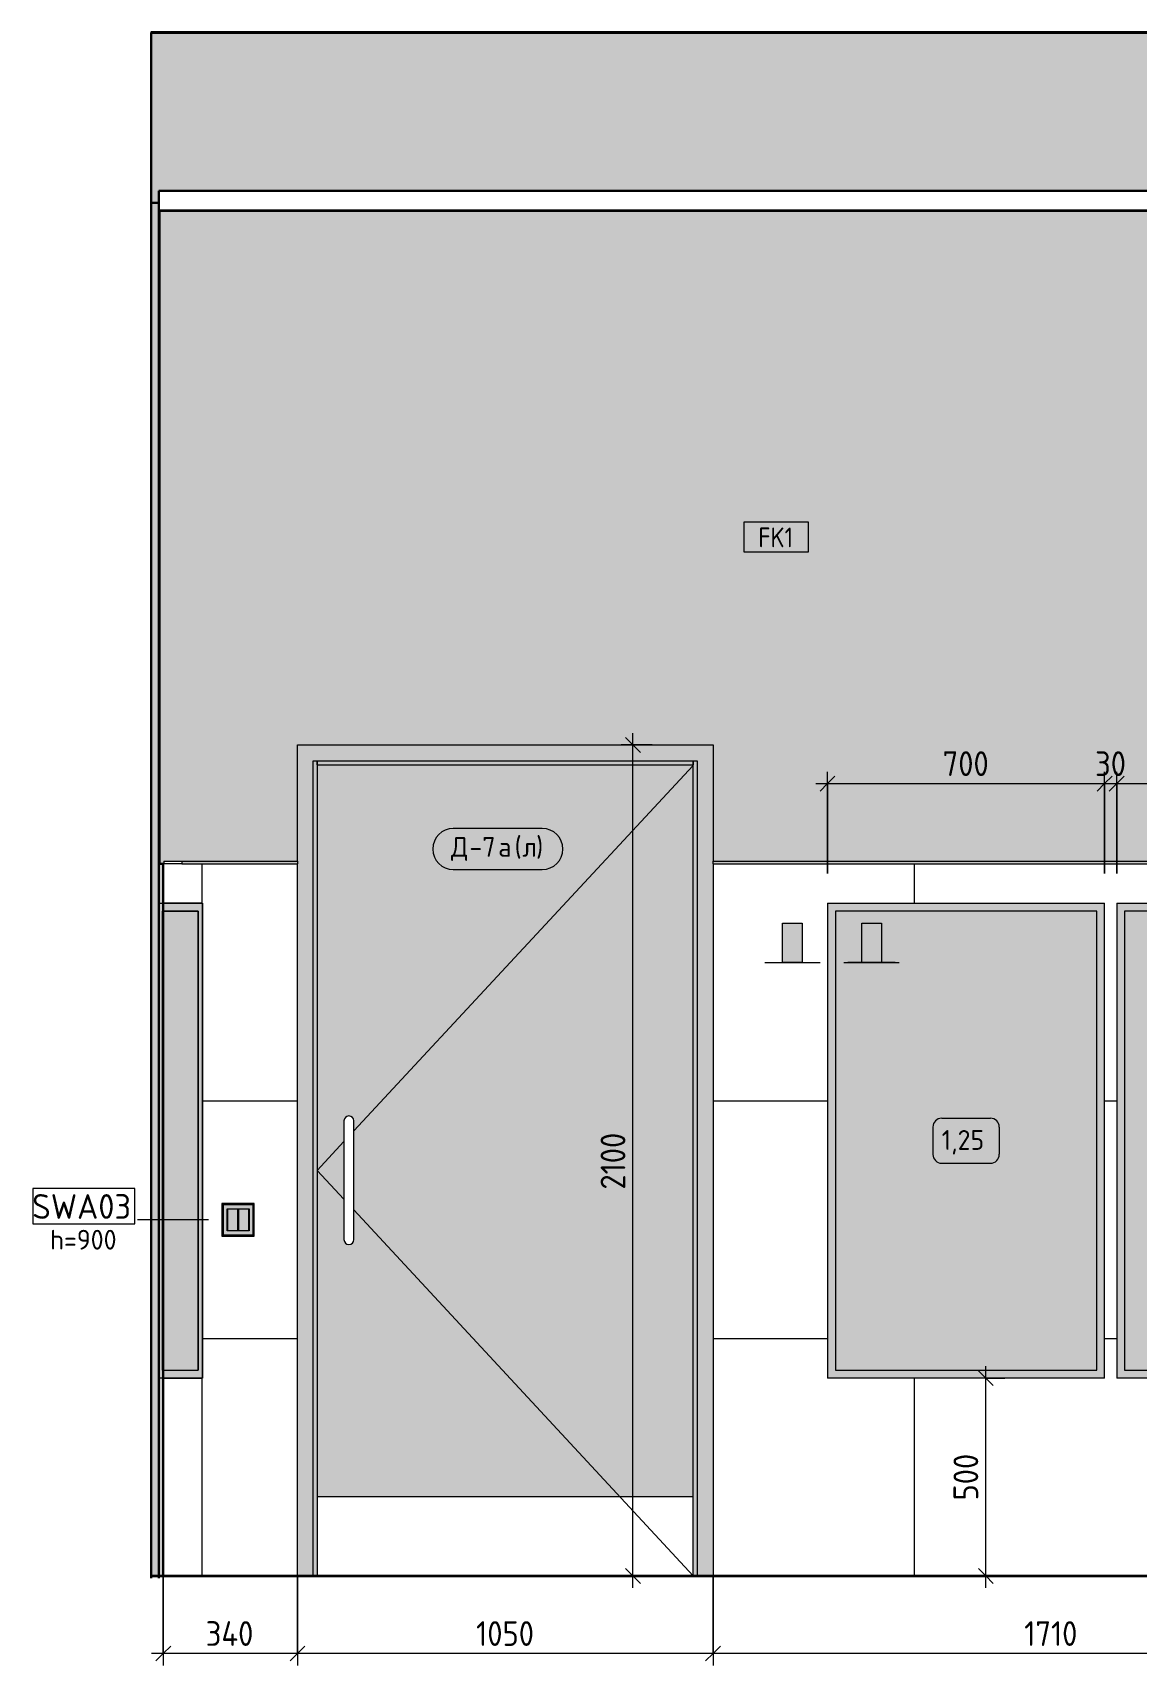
# Model space of a CAD drawing. Header units: millimetres. Extents: x 91786 to 132940, y -1987 to 10096.
# Drawn here: x 115508 to 118297, y -226 to 3900 of the extents above; entities that cross this region are included whole.
import ezdxf

# ---------------------------------------------------------------- set-up
doc = ezdxf.new("R2010")
doc.units = ezdxf.units.MM
for name, color, linetype, lineweight in [('A-ANNO-DIMS', 7, 'Continuous', 9), ('A-ANNO-DIMS-25', 7, 'Continuous', 9), ('A-DOOR', 7, 'Continuous', 9), ('A-DOOR-FRAM-1', 7, 'Continuous', 9), ('A-DOOR-IDEN', 7, 'Continuous', 9), ('A-WALL-IDEN', 7, 'Continuous', 9), ('A-WALL-PATT', 7, 'Continuous', 9), ('E-ELEC-FIXT-IDEN', 7, 'Continuous', 9), ('I-FURN-IDEN', 7, 'Continuous', 9), ('I-WALL', 7, 'Continuous', 9), ('Q-SPCQ', 7, 'Continuous', 9), ('Ограждение', 7, 'Continuous', 9), ('Поручни', 7, 'Continuous', 9), ('Электрические приборы', 7, 'Continuous', 9)]:
    doc.layers.add(name, color=color, linetype=linetype, lineweight=lineweight)
for name, color, linetype, lineweight, true_color in [('A-CLNG-FNSH-1', 7, 'Continuous', 30, 0x3c3c3c), ('A-FLOR-FNSH-1', 7, 'Continuous', 40, 0x3c3c3c), ('A-FLOR-FNSH-2', 7, 'Continuous', 30, 0x3c3c3c), ('A-WALL-4', 7, 'Continuous', 30, 0x3c3c3c), ('A-WALL-FNSH-2', 7, 'Continuous', 30, 0x3c3c3c), ('A-WALL-FNSH-3', 7, 'Continuous', 30, 0x383838), ('I-FURN-12', 7, 'Continuous', 9, 0x606060), ('I-FURN-7', 7, 'Continuous', 9, 0x949494), ('I-FURN-9', 7, 'Continuous', 9, 0xc0c0c0), ('I-WALL-1', 7, 'Continuous', 9, 0x787878), ('Q-SPCQ-1', 7, 'Continuous', 9, 0x676767), ('Q-SPCQ-2', 9, 'Continuous', 9, 0x808080), ('Q-SPCQ-3', 7, 'Continuous', 9, 0x7f7f7f)]:
    doc.layers.add(name, color=color, linetype=linetype, lineweight=lineweight, true_color=true_color)
doc.layers.add('I-FURN-8', color=7, linetype='Continuous', lineweight=9, true_color=0x303030, transparency=0.7)
doc.styles.add('GOST Common_1', font='GOST_Common.ttf', dxfattribs={"height": 50})
doc.styles.add('GOST Common_2', font='GOST_Common.ttf', dxfattribs={"width": 0.9, "height": 50})
doc.styles.add('GOST Common_3', font='GOST_Common.ttf', dxfattribs={"height": 62.5})
doc.styles.add('ISOCPEUR_1', font='isocpeur.ttf', dxfattribs={"width": 0.9, "height": 62.5})
doc.dimstyles.new('ISO-2_5_0_9К_БОЛЬШОЙ', dxfattribs={"dimscale": 304.8, "dimtxt": 62.248823, "dimasz": 0.123031, "dimexe": 0.098425, "dimexo": 0.246063, "dimgap": 0, "dimtad": 1, "dimdec": 0, "dimrnd": 10, "dimzin": 0, "dimdsep": 46, "dimtxsty": 'ISOCPEUR_1', "dimblk1": 'OBLIQUE', "dimblk2": 'OBLIQUE', "dimsah": 1, "dimcen": 0.09, "dimdle": 0.098425, "dimazin": 0, "dimtfac": 1, "dimtdec": 4, "dimtix": 1, "dimtmove": 0, "dimatfit": 3, "dimfxl": 1, "dimtvp": 1, "dimtolj": 1, "dimtzin": 0, "dimarcsym": 2})
doc.dimstyles.new('ISO-2_5_0_9К_БОЛЬШОЙ_округление', dxfattribs={"dimscale": 304.8, "dimtxt": 62.248823, "dimasz": 0.123031, "dimexe": 0.098425, "dimexo": 0, "dimgap": 0, "dimtad": 1, "dimdec": 0, "dimrnd": 10, "dimzin": 0, "dimdsep": 46, "dimtxsty": 'ISOCPEUR_1', "dimblk1": 'OBLIQUE', "dimblk2": 'OBLIQUE', "dimsah": 1, "dimcen": 0.09, "dimdle": 0.098425, "dimazin": 0, "dimtfac": 1, "dimtdec": 4, "dimtix": 1, "dimtmove": 0, "dimatfit": 3, "dimfxl": 1, "dimtvp": 1, "dimtolj": 1, "dimtzin": 0, "dimarcsym": 2})

# ---------------------------------------------------------------- blocks, each defined once
blk = doc.blocks.new('110_Дверь_СКБ_1Ст_Внутренняя1 - Д-7а_л__950x2100h_Туалет-32220591-Развертка 1_66-3')
at = {"layer": 'A-DOOR'}
h = blk.add_hatch(color=256, dxfattribs=at)
h.paths.add_polyline_path([(-100660, 200), (-99710, 200), (-99710, 2050), (-100660, 2050), (-100660, 483)])
h.paths.add_polyline_path([(-100580, 837.5), (-100583.2, 837.9), (-100586.3, 839.2), (-100588.8, 841.2), (-100590.8, 843.7), (-100592.1, 846.8), (-100592.5, 850), (-100592.5, 1150), (-100591.7, 1154.2), (-100590.8, 1156.2), (-100588.8, 1158.8), (-100586.3, 1160.8), (-100583.2, 1162.1), (-100580, 1162.5), (-100576.2, 1161.8), (-100573.8, 1160.8), (-100571.2, 1158.8), (-100569.2, 1156.2), (-100567.9, 1153.2), (-100567.5, 1150), (-100567.6, 849.1), (-100567.9, 846.8), (-100569.2, 843.7), (-100571.2, 841.2), (-100573.8, 839.2), (-100576.8, 837.9)])
at = {"layer": 'A-DOOR-FRAM-1'}
for points in [[(-100670, 0), (-100670, 2060), (-99700, 2060), (-99700, 0), (-99660, 0), (-99660, 2100), (-100710, 2100), (-100710, 0)], [(-100670, 0), (-100660, 0), (-100660, 2060), (-100670, 2060), (-100670, 3.6)], [(-99831, 2050), (-99710, 2050), (-99710.2, 2060), (-100660, 2060), (-100660, 2050), (-99833.6, 2050)], [(-99700, 0), (-99700, 2060), (-99710, 2060), (-99710, 0)]]:
    blk.add_hatch(color=256, dxfattribs=at).paths.add_polyline_path(points)
at = {"layer": 'A-DOOR'}
for p, q in [((-99710, 2048.5), (-100567.5, 1124.7)), ((-100592.5, 1150), (-100592.5, 850)), ((-100567.5, 850), (-100567.5, 1150)), ((-100592.5, 1097.7), (-100660, 1025)), ((-100660, 1025), (-100592.5, 952.2)), ((-100567.5, 925.2), (-99710, 0)), ((-99710, 200), (-100660, 200))]:
    blk.add_line(p, q, dxfattribs=at)
for centre, start, end in [((-100580, 1150), 0, 180), ((-100580, 850), 180, 360)]:
    blk.add_arc(centre, 12.5, start, end, dxfattribs=at)
at = {"layer": 'A-DOOR-FRAM-1'}
for p, q in [((-100670, 0), (-100670, 2060)), ((-100670, 2060), (-99700, 2060)), ((-100660, 2050), (-100660, 2060)), ((-100660, 2060), (-100660, 0)), ((-100660, 2050), (-99710, 2050)), ((-99710, 2060), (-99710, 2050)), ((-99710, 0), (-99710, 2060)), ((-99700, 2060), (-99700, 0))]:
    blk.add_line(p, q, dxfattribs=at)
blk = doc.blocks.new('Вешалка - 1_25-26107852-Развертка 1_66-3')
at = {"layer": 'I-FURN-8'}
blk.add_hatch(color=256, dxfattribs=at).paths.add_polyline_path([(-98551, 500), (-98551, 600), (-97951, 600), (-97951, 1700), (-98640, 1700), (-98640, 500)])
at = {"layer": 'I-FURN-7'}
for p, q in [((-97959.6, 1680), (-98620.2, 1680)), ((-98620.2, 1680), (-98620.2, 519.9)), ((-97959.6, 600), (-97959.6, 1680)), ((-97959.6, 519.9), (-97959.6, 600)), ((-98620.2, 519.9), (-98551, 519.9)), ((-98551, 519.9), (-97959.6, 519.9))]:
    blk.add_line(p, q, dxfattribs=at)
at = {"layer": 'I-FURN-9'}
for p, q in [((-98640, 1700), (-97951, 1700)), ((-98640, 1700), (-98640, 500)), ((-98551, 500), (-98640, 500)), ((-97951, 500), (-98551, 500))]:
    blk.add_line(p, q, dxfattribs=at)
blk = doc.blocks.new('Вешалка - 1_25-V25-Развертка 1_66-3')
at = {"layer": 'I-FURN-8'}
h = blk.add_hatch(color=256, dxfattribs=at)
h.paths.add_polyline_path([(-99185.3, 500), (-98670.7, 500), (-98670.7, 1700), (-99370.7, 1700), (-99370.7, 500)])
h.paths.add_polyline_path([(-99284.5, 1550), (-99284.5, 1650), (-99234.5, 1650), (-99234.5, 1550)])
blk.add_hatch(color=256, dxfattribs=at).paths.add_polyline_path([(-99284.5, 1550), (-99234.5, 1550), (-99234.5, 1650), (-99284.5, 1650), (-99284.5, 1641.6)])
at = {"layer": 'I-FURN-7'}
for p, q in [((-98690.3, 1680), (-99350.9, 1680)), ((-99350.9, 1680), (-99350.9, 519.9)), ((-98690.3, 519.9), (-98690.3, 1680)), ((-99350.9, 519.9), (-98690.3, 519.9))]:
    blk.add_line(p, q, dxfattribs=at)
at = {"layer": 'I-FURN-9'}
for p, q in [((-99370.7, 1700), (-98670.7, 1700)), ((-99370.7, 1700), (-99370.7, 500)), ((-98670.7, 500), (-98670.7, 1700)), ((-98670.7, 500), (-99370.7, 500))]:
    blk.add_line(p, q, dxfattribs=at)
blk = doc.blocks.new('Вешалка - 1_25-32858924-Развертка 1_66-3')
at = {"layer": 'I-FURN-8'}
blk.add_hatch(color=256, dxfattribs=at).paths.add_polyline_path([(-101049, 500), (-101049, 1700), (-101060, 1700), (-101060, 500), (-101051, 500)])
at = {"layer": 'I-FURN-7'}
for p, q in [((-100950, 1700), (-101049, 1700)), ((-100950, 500), (-100950, 1700)), ((-100960.6, 1680), (-101051, 1680)), ((-101051, 519.9), (-101051, 1680)), ((-101049, 1680), (-100960.6, 1680)), ((-100960.6, 519.9), (-100960.6, 1680)), ((-100960.6, 1680), (-100960.6, 519.9)), ((-101051, 519.9), (-100960.6, 519.9)), ((-101049, 519.9), (-100960.6, 519.9)), ((-101049, 500), (-100950, 500))]:
    blk.add_line(p, q, dxfattribs=at)
at = {"layer": 'I-FURN-9'}
for p, q in [((-101060, 1700), (-100950, 1700)), ((-101060, 500), (-101060, 1700)), ((-100950, 1700), (-100950, 500)), ((-100950, 500), (-101060, 500))]:
    blk.add_line(p, q, dxfattribs=at)
blk = doc.blocks.new('Вешалка - 1_25-V26-Развертка 1_66-3')
at = {"layer": 'I-FURN-8'}
for points in [[(-100950, 500), (-100950, 1700), (-101049, 1700), (-101049, 1680), (-100960.6, 1680), (-100960.6, 519.9), (-101049, 519.9), (-101049, 500), (-100960.6, 500)], [(-100973.4, 519.9), (-100960.6, 519.9), (-100960.6, 1680), (-101049, 1680), (-101049, 519.9), (-100988.4, 519.9)]]:
    blk.add_hatch(color=256, dxfattribs=at).paths.add_polyline_path(points)
at = {"layer": 'I-FURN-12'}
for p, q in [((-100960.6, 1680), (-101049, 1680)), ((-101049, 1680), (-100960.6, 1680)), ((-100960.6, 519.9), (-100960.6, 1680)), ((-100960.6, 1680), (-100960.6, 519.9)), ((-101049, 519.9), (-100960.6, 519.9)), ((-101049, 519.9), (-100960.6, 519.9))]:
    blk.add_line(p, q, dxfattribs=at)
at = {"layer": 'I-FURN-7'}
for p, q in [((-101049, 1700), (-100950, 1700)), ((-100950, 1700), (-100950, 500)), ((-100950, 500), (-101049, 500))]:
    blk.add_line(p, q, dxfattribs=at)
blk = doc.blocks.new('Вызывная панель экстренной видеосвязи1 - Вызывная панель экстренной видеосвязи 2-29717696-Развертка 1_66-3')
at = {"layer": 'Q-SPCQ'}
for p, q in [((-99329.5, 1550), (-99189.5, 1550)), ((-99329.5, 1550), (-99189.5, 1550)), ((-99199.5, 1550), (-99319.5, 1550)), ((-99199.5, 1550), (-99319.5, 1550)), ((-99199.5, 1550), (-99319.5, 1550)), ((-99239.5, 1550), (-99279.5, 1550)), ((-99239.5, 1550), (-99279.5, 1550))]:
    blk.add_line(p, q, dxfattribs=at)
at = {"layer": 'Q-SPCQ-1'}
for p, q in [((-99284.5, 1650), (-99234.5, 1650)), ((-99284.5, 1550), (-99284.5, 1650)), ((-99234.5, 1650), (-99234.5, 1550)), ((-99234.5, 1550), (-99284.5, 1550))]:
    blk.add_line(p, q, dxfattribs=at)
blk = doc.blocks.new('Проводная влагозащищенная кнопка вызова - Вызывная панель экстренной видеосвязи 2-29717937-Развертка 1_66-3')
at = {"layer": 'Q-SPCQ-3'}
blk.add_hatch(color=256, dxfattribs=at).paths.add_polyline_path([(-99434.5, 1550), (-99434.5, 1650), (-99484.5, 1650), (-99484.5, 1550)])
at = {"layer": 'Q-SPCQ'}
for p, q in [((-99529.5, 1550), (-99389.5, 1550)), ((-99529.5, 1550), (-99389.5, 1550)), ((-99439.1, 1550), (-99479.1, 1550)), ((-99439.1, 1550), (-99479.1, 1550))]:
    blk.add_line(p, q, dxfattribs=at)
at = {"layer": 'Q-SPCQ-2'}
for p, q in [((-99484.5, 1650), (-99434.5, 1650)), ((-99484.5, 1550), (-99484.5, 1650)), ((-99434.5, 1650), (-99434.5, 1550)), ((-99434.5, 1550), (-99484.5, 1550))]:
    blk.add_line(p, q, dxfattribs=at)
blk = doc.blocks.new('Switch1 - Svitch х2-27451159-Развертка 1_66-3')
at = {"layer": 'Электрические приборы'}
h = blk.add_hatch(color=256, dxfattribs=at)
h.paths.add_polyline_path([(-100901, 859), (-100819, 859), (-100819, 941), (-100901, 941), (-100901, 862)])
h.paths.add_polyline_path([(-100867.9, 860), (-100900, 860), (-100900, 940), (-100820, 940), (-100820, 860), (-100861, 860)])
blk.add_hatch(color=256, dxfattribs=at).paths.add_polyline_path([(-100822, 862), (-100832, 872), (-100888, 872), (-100888, 928), (-100832, 928), (-100822, 938), (-100898, 938), (-100898, 862), (-100833, 862)])
h = blk.add_hatch(color=256, dxfattribs=at)
h.paths.add_polyline_path([(-100822, 862), (-100822, 938), (-100832, 928), (-100832, 872)])
h.paths.add_polyline_path([(-100867.9, 873), (-100833, 873), (-100833, 927), (-100887, 927), (-100887, 873), (-100879.8, 873)])
for p, q in [((-100819, 941), (-100901, 941)), ((-100901, 941), (-100901, 859)), ((-100900, 860), (-100900, 940)), ((-100900, 940), (-100820, 940)), ((-100822, 938), (-100898, 938)), ((-100898, 938), (-100898, 862)), ((-100822, 938), (-100898, 938)), ((-100898, 938), (-100898, 862)), ((-100888, 872), (-100888, 928)), ((-100888, 928), (-100832, 928)), ((-100888, 872), (-100888, 928)), ((-100888, 928), (-100832, 928)), ((-100861, 927), (-100887, 927)), ((-100887, 927), (-100887, 873)), ((-100833, 927), (-100887, 927)), ((-100887, 927), (-100887, 873)), ((-100861, 873), (-100861, 927)), ((-100859, 927), (-100859, 873)), ((-100833, 927), (-100859, 927)), ((-100833, 873), (-100833, 927)), ((-100833, 873), (-100833, 927)), ((-100832, 928), (-100832, 872)), ((-100832, 928), (-100832, 872)), ((-100822, 862), (-100822, 938)), ((-100822, 862), (-100822, 938)), ((-100820, 940), (-100820, 860)), ((-100819, 859), (-100819, 941)), ((-100832, 872), (-100888, 872)), ((-100832, 872), (-100888, 872)), ((-100887, 873), (-100861, 873)), ((-100887, 873), (-100833, 873)), ((-100859, 873), (-100833, 873)), ((-100901, 859), (-100819, 859)), ((-100820, 860), (-100900, 860)), ((-100898, 862), (-100822, 862)), ((-100898, 862), (-100822, 862))]:
    blk.add_line(p, q, dxfattribs=at)
blk = doc.blocks.new('Ограждение - Ограждение-30309997-Развертка 1_66-3')
at = {"layer": 'Ограждение'}
for points in [[(-100710, 1800), (-100710, 1806), (-101002.5, 1806), (-101002.5, 1800), (-100760, 1800)], [(-99382.5, 1800), (-97997.5, 1800), (-97997.5, 1806), (-99660, 1806), (-99660, 1800), (-99414.3, 1800)], [(-96411.5, 1800), (-95417.5, 1800), (-95417.5, 1806), (-97997.5, 1806), (-97997.5, 1800), (-96693.2, 1800)], [(-95417.5, 1800), (-94597.5, 1800), (-94597.5, 1806), (-95417.5, 1806)], [(-94520, 1800), (-94367.5, 1800), (-94367.5, 1806), (-94597.5, 1806), (-94597.5, 1800), (-94540, 1800)]]:
    blk.add_hatch(color=256, dxfattribs=at).paths.add_polyline_path(points)
at = {"layer": 'Поручни'}
for p, q in [((-101047.5, 1806), (-101002.5, 1806)), ((-101047.5, 1806), (-101047.5, 1800)), ((-101002.5, 1800), (-101047.5, 1800)), ((-101002.5, 1806), (-100710, 1806)), ((-101002.5, 1806), (-101002.5, 1800)), ((-101002.5, 1800), (-100710, 1800)), ((-100710, 1806), (-100710, 1800)), ((-99660, 1800), (-99660, 1806)), ((-99660, 1806), (-97997.5, 1806)), ((-99660, 1800), (-97997.5, 1800)), ((-97997.5, 1806), (-95417.5, 1806)), ((-97997.5, 1806), (-97997.5, 1800)), ((-97997.5, 1800), (-95417.5, 1800)), ((-95417.5, 1806), (-94597.5, 1806)), ((-95417.5, 1806), (-95417.5, 1800)), ((-95417.5, 1800), (-94597.5, 1800)), ((-94597.5, 1806), (-94367.5, 1806)), ((-94597.5, 1806), (-94597.5, 1800)), ((-94597.5, 1800), (-94367.5, 1800)), ((-94322.5, 1806), (-94367.5, 1806)), ((-94367.5, 1806), (-94367.5, 1800)), ((-94367.5, 1800), (-94322.5, 1800)), ((-94322.5, 1806), (-94322.5, 1800))]:
    blk.add_line(p, q, dxfattribs=at)
blk = doc.blocks.new('М_силовых электроприборов_РАЗВЕРТКИ - Типоразмер_примечание-27444908-Развертка 1_66-3')
at = {"layer": 'E-ELEC-FIXT-IDEN'}
for p, q in [((-101120.7, 979.5), (-101379, 979.5)), ((-101379, 979.5), (-101379, 889.5)), ((-101120.7, 889.5), (-101120.7, 979.5)), ((-101379, 889.5), (-101120.7, 889.5))]:
    blk.add_line(p, q, dxfattribs=at)
blk = doc.blocks.new('М_стена_0001 - Типоразмер_без рамки-25382661-Развертка 1_66-3')
at = {"layer": 'A-WALL-IDEN'}
for p, q in [((-96569.6, 2663.1), (-96732.8, 2663.1)), ((-96732.8, 2663.1), (-96732.8, 2588.1)), ((-96569.6, 2588.1), (-96569.6, 2663.1)), ((-96732.8, 2588.1), (-96569.6, 2588.1))]:
    blk.add_line(p, q, dxfattribs=at)
blk = doc.blocks.new('Марка_Мебель - В прямоуг_Balcon_Марка-25523697-Развертка 1_66-3')
at = {"layer": 'I-FURN-IDEN'}
for p, q in [((-98351.4, 1156.9), (-98228.6, 1156.9)), ((-98373.9, 1134.4), (-98373.9, 1065.4)), ((-98206.1, 1134.4), (-98206.1, 1065.6)), ((-98351.5, 1043.1), (-98228.6, 1043.1))]:
    blk.add_line(p, q, dxfattribs=at)
for centre, radius, start, end in [((-98351.4, 1134.4), 22.5, 90, 180), ((-98228.6, 1134.4), 22.5, 0, 90), ((-98351.5, 1065.4), 22.3, 180, 270), ((-98228.6, 1065.6), 22.5, 270, 0)]:
    blk.add_arc(centre, radius, start, end, dxfattribs=at)
blk = doc.blocks.new('DIMBLOCK62-Развертка 1_66-3')
at = {"layer": 'A-ANNO-DIMS-25'}
for p, q in [((117227.3, 0), (117227.3, -225.8)), ((117227.3, -195.8), (117227.3, 0)), ((118936.3, 0), (118936.3, -225.8)), ((118936.3, -195.8), (118936.3, 0)), ((118936.3, -195.8), (117227.3, -195.8))]:
    blk.add_line(p, q, dxfattribs=at)
at = {"layer": 'A-ANNO-DIMS-25', "lineweight": 20}
for p, q in [((117227.3, -195.8), (117208.5, -214.6)), ((117227.3, -195.8), (117246, -177.1)), ((118936.3, -195.8), (118917.5, -214.6)), ((118936.3, -195.8), (118955, -177.1))]:
    blk.add_line(p, q, dxfattribs=at)
at = {"layer": 'A-ANNO-DIMS-25', "color": 0, "insert": (118013.6, -114.2), "char_height": 62.5, "width": 163.762, "attachment_point": 1, "line_spacing_factor": 1.149209, "style": 'ISOCPEUR_1'}
blk.add_mtext('1710', dxfattribs=at)
blk = doc.blocks.new('_Oblique')
at = {"color": 0, "linetype": 'ByBlock', "lineweight": -2}
blk.add_line((-0.5, -0.5), (0.5, 0.5), dxfattribs=at)
blk = doc.blocks.new('DIMBLOCK63-Развертка 1_66-3')
at = {"layer": 'A-ANNO-DIMS-25'}
for p, q in [((116177.3, 0), (116177.3, -225.8)), ((116177.3, -195.8), (116177.3, 0)), ((117227.3, 0), (117227.3, -225.8)), ((117227.3, -195.8), (117227.3, 0)), ((117227.3, -195.8), (116177.3, -195.8))]:
    blk.add_line(p, q, dxfattribs=at)
at = {"layer": 'A-ANNO-DIMS-25', "lineweight": 20}
for p, q in [((116177.3, -195.8), (116158.5, -214.6)), ((116177.3, -195.8), (116196, -177.1)), ((117227.3, -195.8), (117208.5, -214.6)), ((117227.3, -195.8), (117246, -177.1))]:
    blk.add_line(p, q, dxfattribs=at)
at = {"layer": 'A-ANNO-DIMS-25', "color": 0, "insert": (116628.7, -114.2), "char_height": 62.5, "width": 176.691, "attachment_point": 1, "line_spacing_factor": 1.149209, "style": 'ISOCPEUR_1'}
blk.add_mtext('1050', dxfattribs=at)
blk = doc.blocks.new('DIMBLOCK64-Развертка 1_66-3')
at = {"layer": 'A-ANNO-DIMS-25'}
for p, q in [((115838.3, 0), (115838.3, -225.8)), ((115838.3, -195.8), (115838.3, 0)), ((116177.3, 0), (116177.3, -225.8)), ((116177.3, -195.8), (116177.3, 0)), ((116177.3, -195.8), (115808.3, -195.8))]:
    blk.add_line(p, q, dxfattribs=at)
at = {"layer": 'A-ANNO-DIMS-25', "lineweight": 20}
for p, q in [((115838.3, -195.8), (115819.5, -214.6)), ((115838.3, -195.8), (115857, -177.1)), ((116177.3, -195.8), (116158.5, -214.6)), ((116177.3, -195.8), (116196, -177.1))]:
    blk.add_line(p, q, dxfattribs=at)
at = {"layer": 'A-ANNO-DIMS-25', "color": 0, "insert": (115945.5, -114.2), "char_height": 62.5, "width": 149.397, "attachment_point": 1, "line_spacing_factor": 1.149209, "style": 'ISOCPEUR_1'}
blk.add_mtext('340', dxfattribs=at)
blk = doc.blocks.new('М_двери - Типоразмер_рамка-25223575-Развертка 1_66-3')
at = {"layer": 'A-DOOR-IDEN'}
for p, q in [((-100091.4, 1889), (-100316.2, 1889)), ((-100316.2, 1785), (-100091.4, 1785))]:
    blk.add_line(p, q, dxfattribs=at)
for centre, start, end in [((-100316.2, 1837), 90, 270), ((-100091.4, 1837), 270, 90)]:
    blk.add_arc(centre, 52, start, end, dxfattribs=at)
blk = doc.blocks.new('DIMBLOCK69-Развертка 1_66-3')
at = {"layer": 'A-ANNO-DIMS-25'}
for p, q in [((117516.6, 1775), (117516.6, 2032.3)), ((118216.6, 1775), (118216.6, 2032.3)), ((117486.6, 2002.3), (118216.6, 2002.3)), ((117516.6, 2002.3), (117516.6, 1775)), ((118216.6, 2002.3), (118216.6, 1775))]:
    blk.add_line(p, q, dxfattribs=at)
at = {"layer": 'A-ANNO-DIMS-25', "lineweight": 20}
for p, q in [((117516.6, 2002.3), (117497.9, 1983.6)), ((117516.6, 2002.3), (117535.4, 2021.1)), ((118216.6, 2002.3), (118197.9, 1983.6)), ((118216.6, 2002.3), (118235.4, 2021.1))]:
    blk.add_line(p, q, dxfattribs=at)
at = {"layer": 'A-ANNO-DIMS-25', "color": 0, "insert": (117807.4, 2084), "char_height": 62.5, "width": 142.215, "attachment_point": 1, "line_spacing_factor": 1.149209, "style": 'ISOCPEUR_1'}
blk.add_mtext('700', dxfattribs=at)
blk = doc.blocks.new('DIMBLOCK70-Развертка 1_66-3')
at = {"layer": 'A-ANNO-DIMS-25'}
for p, q in [((118216.6, 1775), (118216.6, 2032.3)), ((118247.3, 1775), (118247.3, 2032.3)), ((118216.6, 2002.3), (118247.3, 2002.3)), ((118216.6, 2002.3), (118216.6, 1775)), ((118247.3, 2002.3), (118247.3, 1775))]:
    blk.add_line(p, q, dxfattribs=at)
at = {"layer": 'A-ANNO-DIMS-25', "lineweight": 20}
for p, q in [((118216.6, 2002.3), (118197.9, 1983.6)), ((118216.6, 2002.3), (118235.4, 2021.1)), ((118247.3, 2002.3), (118228.5, 1983.6)), ((118247.3, 2002.3), (118266, 2021.1))]:
    blk.add_line(p, q, dxfattribs=at)
at = {"layer": 'A-ANNO-DIMS-25', "color": 0, "insert": (118192.5, 2084), "char_height": 62.5, "width": 94.81, "attachment_point": 1, "line_spacing_factor": 1.149209, "style": 'ISOCPEUR_1'}
blk.add_mtext('30', dxfattribs=at)
blk = doc.blocks.new('DIMBLOCK71-Развертка 1_66-3')
at = {"layer": 'A-ANNO-DIMS-25'}
for p, q in [((118247.3, 1775), (118247.3, 2032.3)), ((118946.3, 1953.9), (118946.3, 2032.3)), ((118247.3, 2002.3), (118976.3, 2002.3)), ((118247.3, 2002.3), (118247.3, 1775)), ((118946.3, 2002.3), (118946.3, 1953.9))]:
    blk.add_line(p, q, dxfattribs=at)
at = {"layer": 'A-ANNO-DIMS-25', "lineweight": 20}
for p, q in [((118247.3, 2002.3), (118228.5, 1983.6)), ((118247.3, 2002.3), (118266, 2021.1)), ((118946.3, 2002.3), (118927.5, 1983.6)), ((118946.3, 2002.3), (118965, 2021.1))]:
    blk.add_line(p, q, dxfattribs=at)
at = {"layer": 'A-ANNO-DIMS-25', "color": 0, "insert": (118537.5, 2084), "char_height": 62.5, "width": 142.215, "attachment_point": 1, "line_spacing_factor": 1.149209, "style": 'ISOCPEUR_1'}
blk.add_mtext('700', dxfattribs=at)
blk = doc.blocks.new('DIMBLOCK72-Развертка 1_66-3')
at = {"layer": 'A-ANNO-DIMS-25'}
for p, q in [((117964.9, 500), (117886.5, 500)), ((117916.5, -30), (117916.5, 530)), ((117916.5, 500), (117964.9, 500)), ((117964.9, 0), (117886.5, 0)), ((117916.5, 0), (117964.9, 0))]:
    blk.add_line(p, q, dxfattribs=at)
at = {"layer": 'A-ANNO-DIMS-25', "lineweight": 20}
for p, q in [((117916.5, 500), (117897.7, 518.7)), ((117916.5, 500), (117935.2, 481.2)), ((117916.5, 0), (117897.7, 18.8)), ((117916.5, 0), (117935.2, -18.8))]:
    blk.add_line(p, q, dxfattribs=at)
at = {"layer": 'A-ANNO-DIMS-25', "color": 0, "insert": (117834.8, 190.7), "char_height": 62.5, "width": 142.215, "attachment_point": 1, "rotation": 90, "line_spacing_factor": 1.149209, "style": 'ISOCPEUR_1'}
blk.add_mtext('500', dxfattribs=at)
blk = doc.blocks.new('DIMBLOCK82-Развертка 1_66-3')
at = {"layer": 'A-ANNO-DIMS-25', "lineweight": 20}
for p, q in [((117024.9, 2100), (117006.2, 2118.7)), ((117024.9, 2100), (117043.7, 2081.2)), ((117024.9, 0), (117006.2, 18.8)), ((117024.9, 0), (117043.7, -18.8))]:
    blk.add_line(p, q, dxfattribs=at)
at = {"layer": 'A-ANNO-DIMS-25'}
for p, q in [((117024.9, -30), (117024.9, 2130)), ((117073.4, 2100), (116994.9, 2100)), ((117024.9, 2100), (117073.4, 2100)), ((117073.4, 0), (116994.9, 0)), ((117024.9, 0), (117073.4, 0))]:
    blk.add_line(p, q, dxfattribs=at)
at = {"layer": 'A-ANNO-DIMS-25', "color": 0, "insert": (116943.3, 976.4), "char_height": 62.5, "width": 176.691, "attachment_point": 1, "rotation": 90, "line_spacing_factor": 1.149209, "style": 'ISOCPEUR_1'}
blk.add_mtext('2100', dxfattribs=at)

msp = doc.modelspace()

# ---------------------------------------------------------------- hatches: boundary and pattern name
at = {"layer": 'A-WALL-PATT'}
msp.add_hatch(color=256, dxfattribs=at).paths.add_polyline_path([(115839.8, 1800), (115839.8, 1806), (116177.3, 1806), (116177.3, 2100), (117227.3, 2100), (117227.3, 1806), (118946.3, 1806), (118946.3, 3450), (115828.3, 3450), (115828.3, 1800), (115838.3, 1800)])
h = msp.add_hatch(dxfattribs=at)
h.set_pattern_fill('FP_21', color=256, style=0, pattern_type=2)
h.set_pattern_definition([(90, (118936.3, 0), (-600, 4e-14), []), (180, (118936.3, 0), (-7e-14, -600), [])])
h.paths.add_polyline_path([(115838.3, 0), (116177.3, 0), (116177.3, 1800), (115838.3, 1800), (115838.3, 1700), (115937.3, 1700), (115937.3, 500), (115838.3, 500), (115838.3, 66)])
h.paths.add_polyline_path([(118247.3, 0), (118336.3, 0), (118336.3, 500), (118247.3, 500), (118247.3, 1700), (118936.3, 1700), (118936.3, 1800), (117227.3, 1800), (117227.3, 0), (118216.6, 0)])
h.paths.add_polyline_path([(117702, 500), (117516.6, 500), (117516.6, 1700), (118216.6, 1700), (118216.6, 500)])
h.paths.add_polyline_path([(116068.3, 859), (115986.3, 859), (115986.3, 941), (116068.3, 941), (116068.3, 860)])
h.paths.add_polyline_path([(116010.1, 860), (116067.3, 860), (116067.3, 940), (115987.3, 940), (115987.3, 860), (116000.3, 860)])
h.paths.add_polyline_path([(116019.4, 862), (115989.3, 862), (115989.3, 938), (116065.3, 938), (116065.3, 862), (116026.3, 862)])
h.paths.add_polyline_path([(116055.3, 872), (116055.3, 928), (115999.3, 928), (115999.3, 872), (116054.3, 872)])
h.paths.add_polyline_path([(116054.3, 873), (116000.3, 873), (116000.3, 927), (116054.3, 927)])
h.paths.add_polyline_path([(117402.8, 1550), (117402.8, 1650), (117452.8, 1650), (117452.8, 1550)])
at = {"layer": 'I-WALL'}
h = msp.add_hatch(color=256, dxfattribs=at)
h.paths.add_polyline_path([(122597.3, -0.1), (122597.3, 0), (122577.3, -0.1)])
h.paths.add_polyline_path([(122597.3, 3470), (122597.3, 3900), (115807.3, 3900), (115807.3, 3470), (115827.3, 3470), (115827.3, 3500), (122577.3, 3500), (122577.3, 3470)])
at = {"layer": 'I-WALL-1'}
h = msp.add_hatch(dxfattribs=at)
h.set_pattern_fill('FP_17', color=256, style=0, pattern_type=2)
h.set_pattern_definition([(0, (216887.297, 0), (30.48, 7.62), [2.515, -20.345, 2.515, -20.345, -121.92]), (0, (216887.297, 0), (30.48, 7.62), [-45.72, 2.515, -43.205, 2.515, -20.345, -53.34]), (0, (216887.297, 0), (30.48, 7.62), [-114.3, 2.515, -12.725, 2.515, -35.585]), (120, (216898.727, 3.81), (-21.8391136, 22.5864543), [2.515, -20.345, 2.515, -20.345, -121.92]), (120, (216898.727, 3.81), (-21.8391136, 22.5864543), [-45.72, 2.515, -43.205, 2.515, -20.345, -53.34]), (120, (216898.727, 3.81), (-21.8391136, 22.5864543), [-114.3, 2.515, -12.725, 2.515, -35.585]), (240, (216902.537, 19.05), (-8.6408864, -30.2064543), [2.515, -20.345, 2.515, -20.345, -121.92]), (240, (216902.537, 19.05), (-8.6408864, -30.2064543), [-45.72, 2.515, -43.205, 2.515, -20.345, -53.34]), (240, (216902.537, 19.05), (-8.6408864, -30.2064543), [-114.3, 2.515, -12.725, 2.515, -35.585])])
h.paths.add_polyline_path([(115807.3, 0), (115827.3, 0), (115827.3, 3470), (115807.3, 3470), (115807.3, 483)])
h = msp.add_hatch(color=256, dxfattribs=at)
h.paths.add_polyline_path([(115827.3, 0), (115838.3, 0), (115838.3, 500), (115827.3, 500), (115827.3, 113.5)])
h.paths.add_polyline_path([(115838.3, 1700), (115838.3, 1800), (115827.3, 1800), (115827.3, 1700)])
h = msp.add_hatch(dxfattribs=at)
h.set_pattern_fill('FP_15', color=256, style=0, pattern_type=2)
h.set_pattern_definition([(45, (216887.297, 0), (-8.8388348, 8.8388348), [])])
h.paths.add_polyline_path([(115807.1, -5.2), (115807.3, -5.2), (115807.1, 0)])

# ---------------------------------------------------------------- linework, layer by layer
at = {"layer": 'A-CLNG-FNSH-1'}
for p, q in [((115827.3, 3500), (122577.3, 3500)), ((115827.3, 3500), (115827.3, 3450)), ((115827.3, 3451), (122577.3, 3451)), ((115828.3, 3450), (122576.3, 3450))]:
    msp.add_line(p, q, dxfattribs=at)
at = {"layer": 'A-FLOR-FNSH-1'}
msp.add_line((115807.1, 3900), (122597.9, 3900), dxfattribs=at)
at = {"layer": 'A-FLOR-FNSH-2'}
for p, q in [((115827.3, -5.2), (115827.3, 0)), ((115838.3, 0), (118537.2, 0)), ((115807.1, -0.1), (118536.8, -0.1))]:
    msp.add_line(p, q, dxfattribs=at)
at = {"layer": 'A-WALL-4'}
for p, q in [((115807.3, 3900), (115807.3, -5.2)), ((115807.3, 3470), (115807.3, 0)), ((115827.3, 3470), (115807.3, 3470)), ((115827.3, 0), (115807.3, 0))]:
    msp.add_line(p, q, dxfattribs=at)
at = {"layer": 'A-WALL-FNSH-2'}
for p, q in [((115827.3, 0), (115827.3, 3450)), ((115827.3, 3450), (115828.3, 3450)), ((115828.3, 3450), (115828.3, 1800)), ((115827.3, 1800), (115838.3, 1800)), ((115827.3, 0), (115838.3, 0))]:
    msp.add_line(p, q, dxfattribs=at)
at = {"layer": 'A-WALL-FNSH-3'}
msp.add_line((115838.3, 1800), (115838.3, 0), dxfattribs=at)
at = {"layer": 'E-ELEC-FIXT-IDEN'}
msp.add_line((115952.5, 900), (115773.2, 900), dxfattribs=at)
at = {"layer": 'I-WALL'}
for p, q in [((116177.3, 1806), (116177.3, 2100)), ((116177.3, 2100), (117227.3, 2100)), ((117227.3, 2100), (117227.3, 1806)), ((115839.8, 1800), (115838.3, 1800)), ((116177.3, 0), (116177.3, 1800)), ((117227.3, 1800), (117227.3, 0))]:
    msp.add_line(p, q, dxfattribs=at)

# ---------------------------------------------------------------- block references
at = {"layer": 'A-DOOR'}
msp.add_blockref('110_Дверь_СКБ_1Ст_Внутренняя1 - Д-7а_л__950x2100h_Туалет-32220591-Развертка 1_66-3', (216887.3, 0), dxfattribs=at)
at = {"layer": 'A-DOOR-IDEN'}
msp.add_blockref('М_двери - Типоразмер_рамка-25223575-Развертка 1_66-3', (216887.3, 0), dxfattribs=at)
at = {"layer": 'A-WALL-IDEN'}
msp.add_blockref('М_стена_0001 - Типоразмер_без рамки-25382661-Развертка 1_66-3', (214037.8, 0), dxfattribs=at)
at = {"layer": 'E-ELEC-FIXT-IDEN'}
msp.add_blockref('М_силовых электроприборов_РАЗВЕРТКИ - Типоразмер_примечание-27444908-Развертка 1_66-3', (216887.3, 0), dxfattribs=at)
at = {"layer": 'I-FURN-12'}
msp.add_blockref('Вешалка - 1_25-V26-Развертка 1_66-3', (216887.3, 0), dxfattribs=at)
at = {"layer": 'I-FURN-7'}
for name in ['Вешалка - 1_25-32858924-Развертка 1_66-3', 'Вешалка - 1_25-V25-Развертка 1_66-3', 'Вешалка - 1_25-26107852-Развертка 1_66-3']:
    msp.add_blockref(name, (216887.3, 0), dxfattribs=at)
at = {"layer": 'I-FURN-IDEN'}
msp.add_blockref('Марка_Мебель - В прямоуг_Balcon_Марка-25523697-Развертка 1_66-3', (216156.6, 0), dxfattribs=at)
at = {"layer": 'Q-SPCQ-1'}
msp.add_blockref('Вызывная панель экстренной видеосвязи1 - Вызывная панель экстренной видеосвязи 2-29717696-Развертка 1_66-3', (216887.3, 0), dxfattribs=at)
at = {"layer": 'Q-SPCQ-2'}
msp.add_blockref('Проводная влагозащищенная кнопка вызова - Вызывная панель экстренной видеосвязи 2-29717937-Развертка 1_66-3', (216887.3, 0), dxfattribs=at)
at = {"layer": 'Поручни'}
msp.add_blockref('Ограждение - Ограждение-30309997-Развертка 1_66-3', (216887.3, 0), dxfattribs=at)
at = {"layer": 'Электрические приборы'}
msp.add_blockref('Switch1 - Svitch х2-27451159-Развертка 1_66-3', (216887.3, 0), dxfattribs=at)

# ---------------------------------------------------------------- texts
at = {"layer": 'A-DOOR-IDEN', "char_height": 50, "attachment_point": 1, "style": 'GOST Common_1'}
for s, insert, width in [('\\fGOST Common|b0|i0|c204|p34|;Д', (116565.4, 1867.3), 56.118), ('-7', (116611.7, 1867.3), 88.186), ('\\fGOST Common|b0|i0|c204|p34|;(', (116725.8, 1867.3), 24.051), ('\\fGOST Common|b0|i0|c204|p34|;)', (116780.4, 1867.3), 24.051), ('\\fGOST Common|b0|i0|c204|p34|;а', (116684.5, 1867.3), 50.105), ('\\fGOST Common|b0|i0|c204|p34|;л', (116745.6, 1867.3), 42.089)]:
    msp.add_mtext(s, dxfattribs=dict(at, insert=insert, width=width))
at = {"layer": 'A-WALL-IDEN', "insert": (117341.7, 2649.5), "char_height": 50, "width": 111.835, "attachment_point": 1, "style": 'GOST Common_2'}
msp.add_mtext('FK1', dxfattribs=at)
at = {"layer": 'E-ELEC-FIXT-IDEN', "attachment_point": 1}
for s, insert, char_height, width, style in [('SWA03', (115506.9, 965), 62.5, 320.675, 'GOST Common_3'), ('h=900', (115552.2, 874.8), 50, 220.464, 'GOST Common_1')]:
    msp.add_mtext(s, dxfattribs=dict(at, insert=insert, char_height=char_height, width=width, style=style))
at = {"layer": 'I-FURN-IDEN', "insert": (117805, 1126.8), "char_height": 50, "width": 140.295, "attachment_point": 1, "style": 'GOST Common_1'}
msp.add_mtext('1,25', dxfattribs=at)

# ---------------------------------------------------------------- dimensions: what is measured, and where the dimension line sits
at = {"layer": 'A-ANNO-DIMS'}
for base, p1, p2, override, picture, middle in [((117024.9, 2100), (116998.4, 0), (116998.4, 2100), {"dimpost": '<>', "dimfxl": 2100}, 'DIMBLOCK82-Развертка 1_66-3', (116993.7, 1050)), ((117916.5, 500), (117889.9, 0), (117889.9, 500), {"dimpost": '<>', "dimfxl": 500}, 'DIMBLOCK72-Развертка 1_66-3', (117885.2, 250))]:
    dim = msp.add_linear_dim(base=base, p1=p1, p2=p2, angle=90, dimstyle='ISO-2_5_0_9К_БОЛЬШОЙ', override=override, dxfattribs=at)
    dim.commit()
    dim.dimension.update_dxf_attribs({"geometry": picture, "text_midpoint": middle})
for base, p1, p2, dimstyle, override, picture, middle in [((118216.6, 2002.3), (117516.6, 1700), (118216.6, 1700), 'ISO-2_5_0_9К_БОЛЬШОЙ', {"dimpost": '<>', "dimfxl": 700}, 'DIMBLOCK69-Развертка 1_66-3', (117866.6, 2033.6)), ((118247.3, 2002.3), (118216.6, 1700), (118247.3, 1700), 'ISO-2_5_0_9К_БОЛЬШОЙ', {"dimpost": '<>', "dimfxl": 30.661519}, 'DIMBLOCK70-Развертка 1_66-3', (118232, 2033.6)), ((118946.3, 2002.3), (118247.3, 1700), (118946.3, 2028.9), 'ISO-2_5_0_9К_БОЛЬШОЙ', {"dimpost": '<>', "dimfxl": 772.496325}, 'DIMBLOCK71-Развертка 1_66-3', (118596.8, 2033.6)), ((115838.3, -195.8), (116177.3, 0), (115838.3, 0), 'ISO-2_5_0_9К_БОЛЬШОЙ_округление', {"dimpost": '<>', "dimfxl": 339.00006}, 'DIMBLOCK64-Развертка 1_66-3', (116007.8, -164.6)), ((116177.3, -195.8), (117227.3, 0), (116177.3, 0), 'ISO-2_5_0_9К_БОЛЬШОЙ_округление', {"dimpost": '<>', "dimfxl": 1050}, 'DIMBLOCK63-Развертка 1_66-3', (116702.3, -164.6)), ((117227.3, -195.8), (118936.3, 0), (117227.3, 0), 'ISO-2_5_0_9К_БОЛЬШОЙ_округление', {"dimpost": '<>', "dimfxl": 1708.99994}, 'DIMBLOCK62-Развертка 1_66-3', (118081.8, -164.6))]:
    dim = msp.add_linear_dim(base=base, p1=p1, p2=p2, dimstyle=dimstyle, override=override, dxfattribs=at)
    dim.commit()
    dim.dimension.update_dxf_attribs({"geometry": picture, "text_midpoint": middle})

doc.saveas('drawing.dxf')
